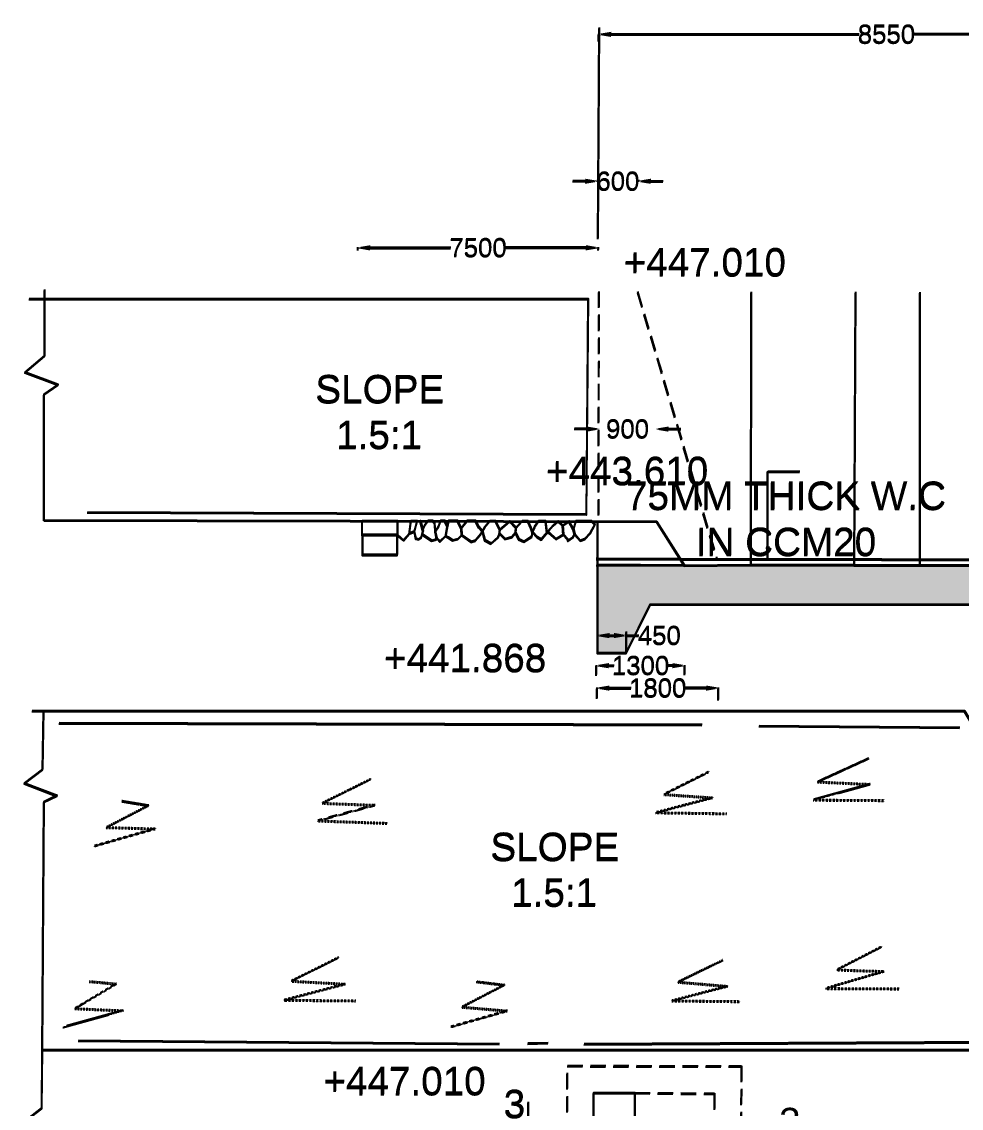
# Model space of a CAD drawing. Header units: inches. Extents: x 112 to 101600, y 95 to 62139.
# Drawn here: x 251 to 15531, y 41389 to 59061 of the extents above; entities that cross this region are included whole.
import ezdxf

# ---------------------------------------------------------------- set-up
doc = ezdxf.new("R2010")
doc.units = ezdxf.units.IN
doc.header["$MEASUREMENT"] = 0
doc.linetypes.add('HIDDEN2', pattern=[0.1875, 0.125, -0.0625])
for name, color, linetype in [('DIM', 7, 'Continuous'), ('DRAWING', 7, 'Continuous'), ('HATCH', 7, 'Continuous')]:
    doc.layers.add(name, color=color, linetype=linetype)
doc.styles.get("Standard").update_dxf_attribs({"font": 'arial.ttf'})
doc.linetypes.add('FENCELINE2', pattern='A,0.25,-0.1,[132,ltypeshp.shx,S=0.1,R=0,X=-0.1,Y=0],-0.1,1', length=1.45)
doc.dimstyles.new('HOZ', dxfattribs={"dimtxt": 300, "dimasz": 200, "dimexe": 0.18, "dimexo": 0.0625, "dimgap": 0.09, "dimtad": 0, "dimtih": 1, "dimtoh": 1, "dimdec": 0, "dimzin": 0, "dimdsep": 46, "dimtxsty": 'Standard', "dimcen": 0, "dimadec": 0, "dimazin": 0, "dimtfac": 1, "dimtdec": 0, "dimtofl": 0, "dimtmove": 0, "dimatfit": 3, "dimfxl": 1, "dimtolj": 1, "dimtzin": 0, "dimarcsym": 0})
doc.dimstyles.get("Standard").update_dxf_attribs({"dimtxt": 0.18, "dimasz": 0.18, "dimexe": 0.18, "dimexo": 0.0625, "dimgap": 0.09, "dimtad": 0, "dimtih": 1, "dimtoh": 1, "dimdec": 4, "dimzin": 0, "dimdsep": 46, "dimtxsty": 'Standard', "dimblk": 'OBLIQUE', "dimcen": 0.09, "dimadec": 0, "dimazin": 0, "dimtfac": 1, "dimtdec": 4, "dimtofl": 0, "dimtmove": 0, "dimatfit": 3, "dimfxl": 1, "dimtolj": 1, "dimtzin": 0, "dimarcsym": 0})

# ---------------------------------------------------------------- blocks, each defined once
blk = doc.blocks.new('*D3')
at = {"layer": 'Defpoints', "color": 0, "transparency": 16777216}
for p in [(9610, 56471), (10279, 56471), (10279, 56457)]:
    blk.add_point(p, dxfattribs=at)
at = {"layer": 'DIM', "color": 0, "lineweight": -2, "transparency": 16777216}
for p, q in [((9410, 56457), (9210, 56457)), ((9610, 56470), (9610, 56457)), ((10279, 56470), (10279, 56457)), ((10479, 56457), (10679, 56457))]:
    blk.add_line(p, q, dxfattribs=at)
at = {"layer": 'DIM', "color": 0, "transparency": 16777216}
for points in [[(9410, 56490), (9410, 56424), (9610, 56457)], [(10479, 56490), (10479, 56424), (10279, 56457)]]:
    blk.add_solid(points, dxfattribs=at)
at = {"layer": 'DIM', "color": 0, "transparency": 16777216, "insert": (9945, 56457), "char_height": 300, "attachment_point": 5}
blk.add_mtext('\\A1;600', dxfattribs=at)
blk = doc.blocks.new('*D4')
at = {"layer": 'Defpoints', "color": 0, "transparency": 16777216}
for p in [(5715, 55340), (9625, 55375), (9625, 55340)]:
    blk.add_point(p, dxfattribs=at)
at = {"layer": 'DIM', "color": 0, "lineweight": -2, "transparency": 16777216}
for p, q in [((5715, 55340), (5715, 55375)), ((5915, 55375), (7224, 55375)), ((9425, 55375), (8116, 55375)), ((9625, 55340), (9625, 55375))]:
    blk.add_line(p, q, dxfattribs=at)
at = {"layer": 'DIM', "color": 0, "transparency": 16777216}
for points in [[(5915, 55408), (5915, 55341), (5715, 55375)], [(9425, 55408), (9425, 55341), (9625, 55375)]]:
    blk.add_solid(points, dxfattribs=at)
at = {"layer": 'DIM', "color": 0, "transparency": 16777216, "insert": (7670, 55375), "char_height": 300, "attachment_point": 5}
blk.add_mtext('\\A1;7500', dxfattribs=at)
blk = doc.blocks.new('*D17')
at = {"layer": 'Defpoints', "color": 0, "transparency": 16777216}
for p in [(9634, 58738), (18991, 58847), (18991, 58709)]:
    blk.add_point(p, dxfattribs=at)
at = {"layer": 'DIM', "color": 0, "lineweight": -2, "transparency": 16777216}
for p, q in [((9634, 58738), (9634, 58847)), ((9834, 58847), (13865, 58847)), ((18791, 58847), (14761, 58847)), ((18991, 58709), (18991, 58847))]:
    blk.add_line(p, q, dxfattribs=at)
at = {"layer": 'DIM', "color": 0, "transparency": 16777216}
for points in [[(9834, 58880), (9834, 58813), (9634, 58847)], [(18791, 58880), (18791, 58813), (18991, 58847)]]:
    blk.add_solid(points, dxfattribs=at)
at = {"layer": 'DIM', "color": 0, "transparency": 16777216, "insert": (14313, 58847), "char_height": 300, "attachment_point": 5}
blk.add_mtext('\\A1;8550', dxfattribs=at)
blk = doc.blocks.new('*D20')
at = {"layer": 'Defpoints', "color": 0, "transparency": 16777216}
for p in [(9595, 48423), (11031, 48579), (11031, 48433)]:
    blk.add_point(p, dxfattribs=at)
at = {"layer": 'DIM', "color": 0, "lineweight": -2, "transparency": 16777216}
for p, q in [((9595, 48423), (9595, 48579)), ((9795, 48579), (9880, 48579)), ((10831, 48579), (10747, 48579)), ((11031, 48433), (11031, 48579))]:
    blk.add_line(p, q, dxfattribs=at)
at = {"layer": 'DIM', "color": 0, "transparency": 16777216}
for points in [[(9795, 48612), (9795, 48545), (9595, 48579)], [(10831, 48612), (10831, 48545), (11031, 48579)]]:
    blk.add_solid(points, dxfattribs=at)
at = {"layer": 'DIM', "color": 0, "transparency": 16777216, "insert": (10313, 48579), "char_height": 300, "attachment_point": 5}
blk.add_mtext('\\A1;1300', dxfattribs=at)
blk = doc.blocks.new('*D21')
at = {"layer": 'Defpoints', "color": 0, "transparency": 16777216}
for p in [(11580, 48213), (9605, 48049), (11580, 48021)]:
    blk.add_point(p, dxfattribs=at)
at = {"layer": 'DIM', "color": 0, "lineweight": -2, "transparency": 16777216}
for p, q in [((9605, 48049), (9605, 48213)), ((9805, 48213), (10159, 48213)), ((11380, 48213), (11026, 48213)), ((11580, 48021), (11580, 48213))]:
    blk.add_line(p, q, dxfattribs=at)
at = {"layer": 'DIM', "color": 0, "transparency": 16777216}
for points in [[(9805, 48247), (9805, 48180), (9605, 48213)], [(11380, 48247), (11380, 48180), (11580, 48213)]]:
    blk.add_solid(points, dxfattribs=at)
at = {"layer": 'DIM', "color": 0, "transparency": 16777216, "insert": (10592, 48213), "char_height": 300, "attachment_point": 5}
blk.add_mtext('\\A1;1800', dxfattribs=at)
blk = doc.blocks.new('*D59')
at = {"layer": 'Defpoints', "color": 0, "transparency": 16777216}
for p in [(9608, 49068), (10081, 49068), (10081, 49068)]:
    blk.add_point(p, dxfattribs=at)
at = {"layer": 'DIM', "color": 0, "lineweight": -2, "transparency": 16777216}
for p, q in [((9608, 49068), (9608, 49068)), ((9808, 49068), (9881, 49068)), ((10081, 49068), (10081, 49068)), ((10081, 49068), (10281, 49068))]:
    blk.add_line(p, q, dxfattribs=at)
at = {"layer": 'DIM', "color": 0, "transparency": 16777216}
for points in [[(9808, 49101), (9808, 49035), (9608, 49068)], [(9881, 49101), (9881, 49035), (10081, 49068)]]:
    blk.add_solid(points, dxfattribs=at)
at = {"layer": 'DIM', "color": 0, "transparency": 16777216, "insert": (10618, 49068), "char_height": 300, "attachment_point": 5}
blk.add_mtext('\\A1;450', dxfattribs=at)
blk = doc.blocks.new('*D27')
at = {"layer": 'Defpoints', "color": 0, "transparency": 16777216}
for p in [(9636, 52427), (10568, 52430), (10568, 52427)]:
    blk.add_point(p, dxfattribs=at)
at = {"layer": 'DIM', "color": 0, "lineweight": -2, "transparency": 16777216}
for p, q in [((9436, 52427), (9236, 52427)), ((9636, 52427), (9636, 52427)), ((10568, 52430), (10568, 52426)), ((10768, 52427), (10968, 52427))]:
    blk.add_line(p, q, dxfattribs=at)
at = {"layer": 'DIM', "color": 0, "transparency": 16777216}
for points in [[(9436, 52460), (9436, 52393), (9636, 52427)], [(10768, 52460), (10768, 52393), (10568, 52427)]]:
    blk.add_solid(points, dxfattribs=at)
at = {"layer": 'DIM', "color": 0, "transparency": 16777216, "insert": (10102, 52427), "char_height": 300, "attachment_point": 5}
blk.add_mtext('\\A1;900', dxfattribs=at)
blk = doc.blocks.new('_Oblique')
at = {"color": 0, "linetype": 'ByBlock', "lineweight": -2}
blk.add_line((-0.5, -0.5), (0.5, 0.5), dxfattribs=at)
blk = doc.blocks.new('*D66')
at = {"layer": 'Defpoints', "color": 0, "transparency": 16777216}
for p in [(9615, 56488), (10284, 56488), (10284, 56474)]:
    blk.add_point(p, dxfattribs=at)
at = {"layer": 'DIM', "color": 0, "lineweight": -2, "transparency": 16777216}
for p, q in [((9415, 56474), (9215, 56474)), ((9615, 56488), (9615, 56474)), ((10284, 56488), (10284, 56474)), ((10484, 56474), (10684, 56474))]:
    blk.add_line(p, q, dxfattribs=at)
at = {"layer": 'DIM', "color": 0, "transparency": 16777216}
for points in [[(9415, 56508), (9415, 56441), (9615, 56474)], [(10484, 56508), (10484, 56441), (10284, 56474)]]:
    blk.add_solid(points, dxfattribs=at)
at = {"layer": 'DIM', "color": 0, "transparency": 16777216, "insert": (9949, 56474), "char_height": 300, "attachment_point": 5}
blk.add_mtext('\\A1;600', dxfattribs=at)
blk = doc.blocks.new('*D67')
at = {"layer": 'Defpoints', "color": 0, "transparency": 16777216}
for p in [(5719, 55357), (9630, 55392), (9630, 55357)]:
    blk.add_point(p, dxfattribs=at)
at = {"layer": 'DIM', "color": 0, "lineweight": -2, "transparency": 16777216}
for p, q in [((5719, 55357), (5719, 55392)), ((5919, 55392), (7228, 55392)), ((9430, 55392), (8121, 55392)), ((9630, 55357), (9630, 55392))]:
    blk.add_line(p, q, dxfattribs=at)
at = {"layer": 'DIM', "color": 0, "transparency": 16777216}
for points in [[(5919, 55426), (5919, 55359), (5719, 55392)], [(9430, 55426), (9430, 55359), (9630, 55392)]]:
    blk.add_solid(points, dxfattribs=at)
at = {"layer": 'DIM', "color": 0, "transparency": 16777216, "insert": (7675, 55392), "char_height": 300, "attachment_point": 5}
blk.add_mtext('\\A1;7500', dxfattribs=at)
blk = doc.blocks.new('*D80')
at = {"layer": 'Defpoints', "color": 0, "transparency": 16777216}
for p in [(18996, 58864), (9639, 58755), (18996, 58726)]:
    blk.add_point(p, dxfattribs=at)
at = {"layer": 'DIM', "color": 0, "lineweight": -2, "transparency": 16777216}
for p, q in [((9639, 58756), (9639, 58864)), ((9839, 58864), (13870, 58864)), ((18796, 58864), (14765, 58864)), ((18996, 58727), (18996, 58864))]:
    blk.add_line(p, q, dxfattribs=at)
at = {"layer": 'DIM', "color": 0, "transparency": 16777216}
for points in [[(9839, 58897), (9839, 58831), (9639, 58864)], [(18796, 58897), (18796, 58831), (18996, 58864)]]:
    blk.add_solid(points, dxfattribs=at)
at = {"layer": 'DIM', "color": 0, "transparency": 16777216, "insert": (14317, 58864), "char_height": 300, "attachment_point": 5}
blk.add_mtext('\\A1;8550', dxfattribs=at)
blk = doc.blocks.new('*D83')
at = {"layer": 'Defpoints', "color": 0, "transparency": 16777216}
for p in [(9600, 48441), (11036, 48596), (11036, 48450)]:
    blk.add_point(p, dxfattribs=at)
at = {"layer": 'DIM', "color": 0, "lineweight": -2, "transparency": 16777216}
for p, q in [((9600, 48441), (9600, 48596)), ((9800, 48596), (9884, 48596)), ((10836, 48596), (10751, 48596)), ((11036, 48450), (11036, 48596))]:
    blk.add_line(p, q, dxfattribs=at)
at = {"layer": 'DIM', "color": 0, "transparency": 16777216}
for points in [[(9800, 48629), (9800, 48563), (9600, 48596)], [(10836, 48629), (10836, 48563), (11036, 48596)]]:
    blk.add_solid(points, dxfattribs=at)
at = {"layer": 'DIM', "color": 0, "transparency": 16777216, "insert": (10318, 48596), "char_height": 300, "attachment_point": 5}
blk.add_mtext('\\A1;1300', dxfattribs=at)
blk = doc.blocks.new('*D84')
at = {"layer": 'Defpoints', "color": 0, "transparency": 16777216}
for p in [(11584, 48231), (9609, 48066), (11584, 48039)]:
    blk.add_point(p, dxfattribs=at)
at = {"layer": 'DIM', "color": 0, "lineweight": -2, "transparency": 16777216}
for p, q in [((9609, 48066), (9609, 48231)), ((9809, 48231), (10163, 48231)), ((11384, 48231), (11030, 48231)), ((11584, 48039), (11584, 48231))]:
    blk.add_line(p, q, dxfattribs=at)
at = {"layer": 'DIM', "color": 0, "transparency": 16777216}
for points in [[(9809, 48264), (9809, 48197), (9609, 48231)], [(11384, 48264), (11384, 48197), (11584, 48231)]]:
    blk.add_solid(points, dxfattribs=at)
at = {"layer": 'DIM', "color": 0, "transparency": 16777216, "insert": (10597, 48231), "char_height": 300, "attachment_point": 5}
blk.add_mtext('\\A1;1800', dxfattribs=at)
blk = doc.blocks.new('*D122')
at = {"layer": 'Defpoints', "color": 0, "transparency": 16777216}
for p in [(9613, 49085), (10086, 49085), (10086, 49085)]:
    blk.add_point(p, dxfattribs=at)
at = {"layer": 'DIM', "color": 0, "lineweight": -2, "transparency": 16777216}
for p, q in [((9613, 49086), (9613, 49086)), ((9813, 49085), (9886, 49085)), ((10086, 49086), (10086, 49086)), ((10086, 49085), (10286, 49085))]:
    blk.add_line(p, q, dxfattribs=at)
at = {"layer": 'DIM', "color": 0, "transparency": 16777216}
for points in [[(9813, 49119), (9813, 49052), (9613, 49085)], [(9886, 49119), (9886, 49052), (10086, 49085)]]:
    blk.add_solid(points, dxfattribs=at)
at = {"layer": 'DIM', "color": 0, "transparency": 16777216, "insert": (10623, 49085), "char_height": 300, "attachment_point": 5}
blk.add_mtext('\\A1;450', dxfattribs=at)
blk = doc.blocks.new('*D90')
at = {"layer": 'Defpoints', "color": 0, "transparency": 16777216}
for p in [(9640, 52444), (10572, 52447), (10572, 52444)]:
    blk.add_point(p, dxfattribs=at)
at = {"layer": 'DIM', "color": 0, "lineweight": -2, "transparency": 16777216}
for p, q in [((9440, 52444), (9240, 52444)), ((9640, 52444), (9640, 52444)), ((10572, 52447), (10572, 52444)), ((10772, 52444), (10972, 52444))]:
    blk.add_line(p, q, dxfattribs=at)
at = {"layer": 'DIM', "color": 0, "transparency": 16777216}
for points in [[(9440, 52477), (9440, 52411), (9640, 52444)], [(10772, 52477), (10772, 52411), (10572, 52444)]]:
    blk.add_solid(points, dxfattribs=at)
at = {"layer": 'DIM', "color": 0, "transparency": 16777216, "insert": (10106, 52444), "char_height": 300, "attachment_point": 5}
blk.add_mtext('\\A1;900', dxfattribs=at)

msp = doc.modelspace()

# ---------------------------------------------------------------- hatches: boundary and pattern name
at = {"layer": 'HATCH'}
h = msp.add_hatch(dxfattribs=at)
h.set_pattern_fill('AR-CONC', color=256, scale=100, style=0)
h.set_pattern_definition([(50, (88573.33, 13448.9), (717.26, -62.752), [75, -825]), (355, (88573.3, 13448.9), (-138.7513, 752.192), [60, -660]), (100.4514, (88633.1, 13443.7), (578.5094, 689.4395), [63.74, -701.142]), (46.1842, (88573.3, 13648.9), (1067.241, -165.519), [112.5, -1237.5]), (96.6356, (88662.3, 13635.1), (934.663, 974.118), [95.61, -1051.713]), (351.1842, (88573.3, 13648.9), (934.662, 974.119), [90, -990]), (21, (88673.33, 13598.9), (596.907, -402.619), [75, -825]), (326, (88673.3, 13598.9), (243.3153, 725.15), [60, -660]), (71.4514, (88723.1, 13565.4), (840.2226, 322.5305), [63.74, -701.142]), (37.5, (88573.33, 13448.92), (12.15986, 332.89385), [0, -652, 0, -670, 0, -662.5]), (7.5, (88573.33, 13448.92), (263.0695, 394.4117), [0, -382, 0, -637, 0, -252.5]), (327.5, (88350.33, 13448.92), (533.8224, -22.5549), [0, -250, 0, -780, 0, -1035]), (317.5, (88250.33, 13448.9), (583.1862, 100.105), [0, -325, 0, -518, 0, -735])])
h.paths.add_polyline_path([(43711.66158, 50168.58166), (36123.87615, 50185.38251), (18932.77294, 50212.18634), (18930.89355, 49722.67766), (43709.6851, 49698.20494)])
h.paths.add_polyline_path([(18932.77294, 50212.18634), (13786.22354, 50212.76069), (12100.79427, 50215.79951), (11026.44122, 50205.80114), (9608.19866, 50213.65898), (9608.19866, 48785.11001), (10041.6639, 48785.11001), (10081.40903, 48785.11001), (10474.51706, 49577.3119), (18930.30318, 49568.90918)])
h = msp.add_hatch(dxfattribs=at)
h.set_pattern_fill('AR-CONC', color=256, scale=100, style=0)
h.set_pattern_definition([(50, (88577.83, 13466.3), (717.26, -62.752), [75, -825]), (355, (88577.8, 13466.3), (-138.7513, 752.192), [60, -660]), (100.4514, (88637.6, 13461.1), (578.5094, 689.4395), [63.74, -701.142]), (46.1842, (88577.8, 13666.3), (1067.241, -165.519), [112.5, -1237.5]), (96.6356, (88666.8, 13652.5), (934.663, 974.118), [95.61, -1051.713]), (351.1842, (88577.8, 13666.3), (934.662, 974.119), [90, -990]), (21, (88677.83, 13616.3), (596.907, -402.619), [75, -825]), (326, (88677.8, 13616.3), (243.3153, 725.15), [60, -660]), (71.4514, (88727.6, 13582.8), (840.2226, 322.5305), [63.74, -701.142]), (37.5, (88577.83, 13466.32), (12.15986, 332.89385), [0, -652, 0, -670, 0, -662.5]), (7.5, (88577.83, 13466.32), (263.0695, 394.4117), [0, -382, 0, -637, 0, -252.5]), (327.5, (88354.83, 13466.32), (533.8224, -22.5549), [0, -250, 0, -780, 0, -1035]), (317.5, (88254.83, 13466.3), (583.1862, 100.105), [0, -325, 0, -518, 0, -735])])
h.paths.add_polyline_path([(43716.16302, 50185.98087), (36128.37759, 50202.78172), (18937.27438, 50229.58554), (18935.39499, 49740.07687), (43714.18654, 49715.60414)])
h.paths.add_polyline_path([(18937.27438, 50229.58554), (13790.72497, 50230.1599), (12105.29571, 50233.19871), (11030.94266, 50223.20035), (9612.70009, 50231.05818), (9612.70009, 48802.50921), (10046.16533, 48802.50921), (10085.91047, 48802.50921), (10479.0185, 49594.7111), (18934.80462, 49586.30839)])

# ---------------------------------------------------------------- linework, layer by layer
at = {"layer": 'DIM'}
for points in [[(6355.83541, 50701.51888), (6457.60275, 50617.70427), (6554.21481, 50726.4907), (6580.56502, 50930.38766), (6677.19002, 50930.20478), (6631.50532, 50759.82876), (6554.21481, 50726.4907), (6631.50532, 50759.82876), (6654.34014, 50644.02362), (6710.55103, 50635.25073), (6745.68373, 50663.32426), (6775.5451, 50770.35651), (6731.6474, 50930.10171), (6775.5451, 50770.35651), (6760.61442, 50716.84038), (6917.82967, 50612.4404), (6972.28392, 50629.98686), (7005.65999, 50642.26878), (7049.57443, 50598.40363), (7142.67323, 50686.13458), (7179.56256, 50665.0791), (7256.85307, 50615.94943), (7342.92532, 50638.75975), (7404.40612, 50700.17135), (7457.10373, 50661.57008), (7555.47386, 50593.13976), (7625.73783, 50614.19524), (7710.05345, 50712.45393), (7738.15961, 50763.33779), (7779.76865, 50619.77606), (7879.89398, 50563.62834), (7997.58566, 50667.1509), (8023.93519, 50725.0528), (8108.25081, 50640.83154), (8217.16075, 50668.90508), (8276.88491, 50739.09023), (8331.33916, 50635.56767), (8415.65478, 50595.21089), (8545.6429, 50679.43282), (8554.42608, 50753.127), (8629.95995, 50672.41477), (8696.71065, 50630.3038), (8793.32271, 50744.3541), (8819.67224, 50744.3541), (8935.60729, 50640.83154), (9004.11462, 50677.67797), (9055.0556, 50709.26119), (9122.14015, 50639.12122), (9130.01349, 50605.69411), (9210.7227, 50658.78399), (9240.25022, 50715.80615), (9330.80146, 50609.6264), (9409.54198, 50641.08736), (9494.18714, 50733.50277), (9570.95897, 50871.14347), (9515.83129, 50924.83223), (9257.97279, 50925.32027), (9220.56473, 50794.45788), (9240.25022, 50715.80615), (9220.56473, 50794.45788), (9147.70296, 50925.52897), (9045.36832, 50855.41299), (9055.0556, 50709.26119), (9045.36832, 50855.41299), (8968.58098, 50925.86799), (8889.85597, 50855.41299), (8793.32271, 50744.3541), (8771.74598, 50926.24053), (8653.63634, 50926.46407), (8588.67473, 50833.78408), (8554.42608, 50753.127), (8533.55708, 50818.0536), (8482.39139, 50926.78817), (8383.13004, 50926.97604), (8286.67535, 50820.21975), (8276.88491, 50739.09023), (8286.67535, 50820.21975), (8186.28016, 50927.34861), (8024.86366, 50790.7256), (8010.76043, 50696.10185), (8024.86366, 50790.7256), (7985.49411, 50871.34348), (7957.93309, 50927.78079), (7859.51224, 50927.96706), (7774.86411, 50828.08499), (7738.15961, 50763.33779), (7685.85458, 50826.31486), (7630.75151, 50928.40003), (7489.01908, 50928.66827), (7400.42145, 50812.55119), (7404.40612, 50700.17135), (7400.42145, 50812.55119), (7339.4059, 50928.95144), (7189.80389, 50929.23458), (7168.1387, 50830.24781), (7142.67323, 50686.13458), (7171.97556, 50847.77815), (7130.74162, 50929.34637), (7057.90372, 50929.48422), (7016.56374, 50826.31486), (6975.22407, 50759.46132), (6983.09884, 50667.04525), (7005.65999, 50642.26878), (6975.22407, 50759.46132), (6967.35073, 50881.37154), (6931.91561, 50929.72268), (6855.1515, 50929.86796), (6796.09028, 50851.87672), (6768.2779, 50796.80207)], [(6360.33684, 50718.91808), (6462.10418, 50635.10347), (6558.71625, 50743.8899), (6585.06646, 50947.78686), (6681.69146, 50947.60398), (6636.00676, 50777.22797), (6558.71625, 50743.8899), (6636.00676, 50777.22797), (6658.84158, 50661.42282), (6715.05247, 50652.64993), (6750.18517, 50680.72346), (6780.04653, 50787.75571), (6736.14884, 50947.50092), (6780.04653, 50787.75571), (6765.11585, 50734.23958), (6922.3311, 50629.8396), (6976.78536, 50647.38606), (7010.16142, 50659.66798), (7054.07587, 50615.80284), (7147.17466, 50703.53379), (7184.064, 50682.47831), (7261.3545, 50633.34863), (7347.42676, 50656.15895), (7408.90755, 50717.57055), (7461.60517, 50678.96928), (7559.9753, 50610.53897), (7630.23927, 50631.59445), (7714.55488, 50729.85314), (7742.66104, 50780.73699), (7784.27008, 50637.17527), (7884.39542, 50581.02754), (8002.0871, 50684.5501), (8028.43662, 50742.45201), (8112.75224, 50658.23075), (8221.66218, 50686.30428), (8281.38634, 50756.48944), (8335.84059, 50652.96688), (8420.15621, 50612.6101), (8550.14434, 50696.83202), (8558.92751, 50770.5262), (8634.46139, 50689.81397), (8701.21209, 50647.70301), (8797.82415, 50761.75331), (8824.17367, 50761.75331), (8940.10872, 50658.23075), (9008.61606, 50695.07717), (9059.55704, 50726.6604), (9126.64158, 50656.52042), (9134.51492, 50623.09332), (9215.22413, 50676.18319), (9244.75165, 50733.20535), (9335.30289, 50627.02561), (9414.04341, 50658.48657), (9498.68858, 50750.90197), (9575.46041, 50888.54268), (9520.33273, 50942.23144), (9262.47422, 50942.71947), (9225.06616, 50811.85708), (9244.75165, 50733.20535), (9225.06616, 50811.85708), (9152.2044, 50942.92817), (9049.86976, 50872.8122), (9059.55704, 50726.6604), (9049.86976, 50872.8122), (8973.08241, 50943.26719), (8894.35741, 50872.8122), (8797.82415, 50761.75331), (8776.24742, 50943.63973), (8658.13777, 50943.86327), (8593.17617, 50851.18328), (8558.92751, 50770.5262), (8538.05852, 50835.4528), (8486.89282, 50944.18738), (8387.63147, 50944.37524), (8291.17679, 50837.61895), (8281.38634, 50756.48944), (8291.17679, 50837.61895), (8190.78159, 50944.74781), (8029.36509, 50808.1248), (8015.26186, 50713.50105), (8029.36509, 50808.1248), (7989.99555, 50888.74268), (7962.43452, 50945.17999), (7864.01368, 50945.36627), (7779.36555, 50845.48419), (7742.66104, 50780.73699), (7690.35602, 50843.71406), (7635.25295, 50945.79923), (7493.52052, 50946.06748), (7404.92288, 50829.95039), (7408.90755, 50717.57055), (7404.92288, 50829.95039), (7343.90734, 50946.35064), (7194.30532, 50946.63379), (7172.64014, 50847.64702), (7147.17466, 50703.53379), (7176.47699, 50865.17735), (7135.24306, 50946.74557), (7062.40515, 50946.88343), (7021.06517, 50843.71406), (6979.7255, 50776.86052), (6987.60027, 50684.44445), (7010.16142, 50659.66798), (6979.7255, 50776.86052), (6971.85217, 50898.77074), (6936.41705, 50947.12188), (6859.65294, 50947.26717), (6800.59171, 50869.27593), (6772.77934, 50814.20128)]]:
    msp.add_lwpolyline(points, dxfattribs=at)
at = {"layer": 'DRAWING'}
for points in [[(9635.97883, 58952.08189), (9614.48942, 55524.83462)], [(9640.48026, 58969.48109), (9618.99085, 55542.23382)], [(609.49858, 50941.68878), (612.28562, 52986.58333), (836.49569, 53143.35382), (302.87582, 53344.91599), (621.45392, 53616.20653), (619.65823, 54688.04894)], [(614.00001, 50959.08798), (616.78705, 53003.98253), (840.99712, 53160.75302), (307.37726, 53362.31519), (625.95535, 53633.60573), (624.15966, 54705.44814)], [(12111.34213, 54651.00215), (12103.3455, 50215.79491)], [(12115.84357, 54668.40136), (12107.84693, 50233.19411)], [(13808.09528, 54648.21805), (13786.22354, 50212.76069)], [(13812.59671, 54665.61726), (13790.72497, 50230.1599)], [(14852.23195, 54646.50479), (14851.73713, 50212.64178)], [(14856.73338, 54663.904), (14856.23856, 50230.04099)], [(609.49858, 50941.68878), (10572.3207, 50922.83267), (11026.44122, 50205.80114), (12100.79427, 50215.79951), (13786.22354, 50212.76069), (18932.77294, 50212.18634), (36123.87615, 50185.38251), (43718.5802, 50168.56634), (51250.51293, 50146.95584), (56352.49957, 50128.47093), (76725.42068, 50074.63147), (90814.13733, 50041.64772)], [(614.00001, 50959.08798), (10576.82213, 50940.23188), (11030.94266, 50223.20035), (12105.29571, 50233.19871), (13790.72497, 50230.1599), (18937.27438, 50229.58554), (36128.37759, 50202.78172), (43723.08163, 50185.96555), (51255.01437, 50164.35504), (56357.001, 50145.87014), (76729.92211, 50092.03067), (90818.63876, 50059.04692)], [(9608.19866, 50924.65742), (9608.19866, 48785.11001), (10041.6639, 48785.11001)], [(9612.70009, 50942.05662), (9612.70009, 48802.50921), (10046.16533, 48802.50921)], [(9591.163, 50316.2637), (10959.68779, 50311.20117), (43711.85632, 50256.53222), (51247.04647, 50238.67831), (56353.83266, 50223.62155), (76724.53946, 50170.99247), (90814.13733, 50130.50828)], [(11026.44122, 50205.80114), (9594.7859, 50213.73329)], [(9595.66444, 50333.6629), (10964.18922, 50328.60038), (43716.35776, 50273.93142), (51251.5479, 50256.07752), (56358.33409, 50241.02076), (76729.04089, 50188.39168), (90818.63876, 50147.90748)], [(11030.94266, 50223.20035), (9599.28733, 50231.1325)], [(10081.40903, 48785.11001), (10474.51706, 49577.3119)], [(10085.91047, 48802.50921), (10479.0185, 49594.7111)], [(10474.51706, 49577.3119), (18930.30318, 49568.90918), (51250.98512, 49486.75484), (76724.67665, 49447.80301)], [(10479.0185, 49594.7111), (18934.80462, 49586.30839), (51255.48656, 49504.15405), (76729.17808, 49465.20221)], [(10046.16533, 48802.50921), (10085.91047, 48802.50921), (10085.91047, 49141.49725)], [(10041.6639, 48785.11001), (10081.40903, 48785.11001), (10081.40903, 49124.09805)], [(600.13974, 47840.91623), (583.72565, 46887.78255), (292.05613, 46666.90369), (820.27251, 46461.00221), (605.55049, 46353.76203), (576.25085, 42322.99496), (570.4209, 41377.00662), (291.04352, 41161.36676), (590.29455, 41002.68845), (770.36211, 40907.20736), (568.70962, 40816.08053), (575.72095, 37822.91011), (250.85124, 37576.91469), (753.8754, 37372.79076), (570.48114, 37241.94214), (545.78325, 35608.6148), (559.60992, 35152.85102)], [(604.64117, 47858.31543), (588.22709, 46905.18175), (296.55757, 46684.3029), (824.77395, 46478.40142), (610.05192, 46371.16124), (580.75228, 42340.39417), (574.92233, 41394.40582), (295.54496, 41178.76597), (594.79599, 41020.08766), (774.86354, 40924.60656), (573.21106, 40833.47973), (580.22238, 37840.30931), (255.35268, 37594.3139), (758.37683, 37390.18996), (574.98258, 37259.34134), (550.28469, 35626.01401), (564.11135, 35170.25023)], [(414.1156, 47840.91623), (15580.60459, 47840.91623), (18912.48415, 42322.99496), (576.25085, 42322.99496)], [(418.61704, 47858.31543), (15585.10602, 47858.31543), (18916.98558, 42340.39417), (580.75228, 42340.39417)], [(590.29455, 41002.68845), (9548.3245, 41002.68845), (9548.3245, 41626.4794), (10217.90237, 41626.4794), (10217.90237, 35715.36572), (18847.36278, 31344.41338), (18847.36278, 27661.21063), (18847.36278, 27388.65605)], [(594.79599, 41020.08766), (9552.82594, 41020.08766), (9552.82594, 41643.8786), (10222.4038, 41643.8786), (10222.4038, 35732.76493), (18851.86421, 31361.81258), (18851.86421, 27678.60984), (18851.86421, 27406.05526)]]:
    msp.add_lwpolyline(points, dxfattribs=at)
at = {"layer": 'DRAWING', "color": 3, "linetype": 'HIDDEN2', "ltscale": 2000}
for points in [[(9632.21873, 54655.06999), (9625.15831, 50924.62532)], [(9636.72016, 54672.4692), (9629.65974, 50942.02452)], [(10263.24163, 54654.03459), (11552.23123, 50310.21212)], [(10267.74307, 54671.43379), (11556.73266, 50327.61132)], [(9123.31308, 35320.05307), (9120.5609, 42065.57374), (11952.91276, 42061.93202)], [(9127.81452, 35337.45227), (9125.06234, 42082.97294), (11957.41419, 42079.33122)], [(11952.91276, 42061.93202), (11920.74968, 36890.64014), (15553.1614, 34975.60657), (18912.48415, 34725.66711), (19563.56246, 34659.50845), (21511.50071, 34637.45646), (21490.73446, 31419.06011), (21478.80381, 24043.27858)], [(11957.41419, 42079.33122), (11925.25111, 36908.03935), (15557.66283, 34993.00578), (18916.98558, 34743.06631), (19568.06389, 34676.90765), (21516.00214, 34654.85567), (21495.2359, 31436.45932), (21483.30525, 24060.67778)], [(10217.90237, 41626.4794), (11514.09528, 41615.00394), (11485.06592, 36619.80728), (15530.77226, 34474.61872), (21048.789, 34217.74288), (21047.47413, 31418.22007)], [(10222.4038, 41643.8786), (11518.59671, 41632.40315), (11489.56736, 36637.20649), (15535.27369, 34492.01792), (21053.29043, 34235.14209), (21051.97556, 31435.61927)]]:
    msp.add_lwpolyline(points, dxfattribs=at)
at = {"layer": 'DRAWING', "color": 3, "linetype": 'FENCELINE2', "ltscale": 600}
for points in [[(366.41941, 54542.04565), (9460.10024, 54543.4389), (9428.94205, 51036.27972), (1314.07652, 51066.93625)], [(370.92085, 54559.44485), (9464.60167, 54560.8381), (9433.44348, 51053.67892), (1318.57795, 51084.33545)], [(856.60222, 47643.78139), (11314.25587, 47616.35697)], [(861.10366, 47661.18059), (11318.7573, 47633.75617)], [(12237.39923, 47597.91489), (15505.32593, 47570.25169)], [(12241.90066, 47615.3141), (15509.82737, 47587.65089)], [(8018.41493, 42420.03383), (1169.96725, 42471.91419)], [(8022.91637, 42437.43304), (1174.46868, 42489.3134)], [(16036.61157, 42450.02968), (9394.41203, 42416.91134)], [(16041.11301, 42467.42888), (9398.91347, 42434.31055)]]:
    msp.add_lwpolyline(points, dxfattribs=at)
at = {"layer": 'DRAWING'}
for points in [[(5785.06102, 50931.89327), (6355.83541, 50931.89327), (6355.83541, 50701.51888), (5785.06102, 50701.51888)], [(5789.56246, 50949.29247), (6360.33684, 50949.29247), (6360.33684, 50718.91808), (5789.56246, 50718.91808)], [(6355.83541, 50701.51888), (5787.9408, 50701.51888), (5787.9408, 50381.79292), (6355.83541, 50381.79292)], [(6360.33684, 50718.91808), (5792.44224, 50718.91808), (5792.44224, 50399.19212), (6360.33684, 50399.19212)]]:
    msp.add_lwpolyline(points, close=True, dxfattribs=at)
at = {"layer": 'DRAWING', "color": 6, "linetype": 'HIDDEN2'}
for points in [[(14020.28134, 47065.47597), (13192.31852, 46686.74153), (14043.49565, 46648.09508), (13122.67646, 46393.02905), (14283.37279, 46385.29983)], [(14024.78277, 47082.87517), (13196.81996, 46704.14074), (14047.99709, 46665.49428), (13127.1779, 46410.42825), (14287.87422, 46402.69903)], [(11418.80627, 46846.29619), (10693.02471, 46483.81347), (11484.78637, 46428.89192), (10561.0645, 46187.23683), (11715.7165, 46170.76022)], [(11423.3077, 46863.6954), (10697.52614, 46501.21267), (11489.2878, 46446.29112), (10565.56594, 46204.63603), (11720.21794, 46188.15942)], [(5924.59425, 46730.4838), (5136.13122, 46340.67312), (5996.27299, 46308.85171), (5064.45292, 46054.28152), (6195.37957, 46014.5049)], [(5929.09569, 46747.883), (5140.63266, 46358.07232), (6000.77442, 46326.25091), (5068.95436, 46071.68073), (6199.881, 46031.9041)], [(1875.76522, 46376.29191), (2311.51909, 46302.80569), (1626.76251, 45946.6803), (2419.04271, 45924.06924), (1428.69257, 45641.43008)], [(1880.26665, 46393.69111), (2316.02052, 46320.20489), (1631.26394, 45964.07951), (2423.54414, 45941.46845), (1433.194, 45658.82928)], [(14234.17635, 44020.17892), (13510.01523, 43647.54569), (14278.01802, 43622.20475), (13330.21805, 43345.86045), (14520.98654, 43339.63045)], [(5400.04105, 43828.36971), (4631.46945, 43446.9001), (5514.6108, 43399.21631), (4516.90014, 43136.956), (5681.69187, 43127.41917)], [(5404.54248, 43845.76891), (4635.97088, 43464.29931), (5519.11223, 43416.61551), (4521.40157, 43154.35521), (5686.1933, 43144.81838)], [(14229.67492, 44002.77972), (13505.51379, 43630.14648), (14273.51658, 43604.80555), (13325.71661, 43328.46124), (14516.48511, 43322.23124)], [(11648.43212, 43784.61301), (10923.99144, 43431.89056), (11728.52124, 43362.8006), (10822.06019, 43126.44028), (11928.74338, 43115.53138)], [(11652.93355, 43802.01221), (10928.49287, 43449.28976), (11733.02267, 43380.1998), (10826.56163, 43143.83948), (11933.24481, 43132.93059)], [(1349.59378, 43442.28077), (1785.21934, 43400.83922), (1114.49417, 43000.23803), (1895.85419, 42965.70338), (920.88296, 42696.33356)], [(1354.09522, 43459.67997), (1789.72077, 43418.23842), (1118.99561, 43017.63724), (1900.35563, 42983.10258), (925.3844, 42713.73277)], [(7644.16789, 43438.50513), (8098.43835, 43383.16849), (7407.79971, 43025.32556), (8146.45082, 42962.61085), (7226.83008, 42700.68451)], [(7648.66932, 43455.90434), (8102.93979, 43400.56769), (7412.30114, 43042.72477), (8150.95225, 42980.01005), (7231.33152, 42718.08372)]]:
    msp.add_lwpolyline(points, dxfattribs=at)
at = {"layer": 'DRAWING', "color": 3, "linetype": 'FENCELINE2', "ltscale": 800}
for points in [[(8805.87351, 42437.88068), (8477.20894, 42427.80123)], [(8810.37495, 42455.27988), (8481.71038, 42445.20044)]]:
    msp.add_lwpolyline(points, dxfattribs=at)

# ---------------------------------------------------------------- texts
at = {"layer": 'DIM', "char_height": 450, "attachment_point": 5}
for s, insert in [('\\A1;+447.010', (11358.71196, 55135.14277)), ('\\A1;+447.010', (11363.2134, 55152.54198)), ('\\A1;SLOPE', (6072.34661, 53071.79935)), ('\\A1;SLOPE', (6076.84804, 53089.19856)), ('\\A1;1.5:1', (6061.08036, 52329.06142)), ('\\A1;1.5:1', (6065.58179, 52346.46063)), ('\\A1;+443.610', (10094.78296, 51741.2947)), ('\\A1;+443.610', (10099.28439, 51758.69391)), ('\\A1;75MM THICK W.C\\PIN CCM20', (12678.58686, 50962.75613)), ('\\A1;75MM THICK W.C\\PIN CCM20', (12683.0883, 50980.15534)), ('\\A1;+441.868', (7459.97367, 48699.35848)), ('\\A1;+441.868', (7464.4751, 48716.75768)), ('\\A1;SLOPE', (8919.36476, 45627.23991)), ('\\A1;SLOPE', (8923.86619, 45644.63911)), ('\\A1;1.5:1', (8908.09851, 44884.50198)), ('\\A1;1.5:1', (8912.59995, 44901.90118)), ('\\A1;+447.010', (6479.3557, 41835.27809)), ('\\A1;+447.010', (6474.85426, 41817.87889)), ('\\A1;3', (8262.7447, 41445.97799)), ('\\A1;3', (8267.24613, 41463.37719)), ('\\A1;3', (12744.35341, 41167.51674))]:
    msp.add_mtext(s, dxfattribs=dict(at, insert=insert))

# ---------------------------------------------------------------- dimensions: what is measured, and where the dimension line sits
at = {"layer": 'DIM'}
for base, p1, p2, text, picture, middle in [((18991.35142, 58846.53272), (9634.20356, 58738.06988), (18991.35142, 58709.0887), '8550', '*D17', (14312.77749, 58846.53272)), ((18995.85285, 58863.93192), (9638.705, 58755.46909), (18995.85285, 58726.4879), '8550', '*D80', (14317.27893, 58863.93192)), ((10279.22247, 56456.96888), (9610.08494, 56470.51727), (10279.22247, 56470.51727), '600', '*D3', (9944.65371, 56456.96888)), ((10283.72391, 56474.36809), (9614.58637, 56487.91647), (10283.72391, 56487.91647), '600', '*D66', (9949.15514, 56474.36809)), ((10081.40903, 49068.07059), (9608.19866, 49068.07059), (10081.40903, 49068.07059), '450', '*D59', (10618.43628, 49068.07059)), ((10085.91047, 49085.46979), (9612.70009, 49085.46979), (10085.91047, 49085.46979), '450', '*D122', (10622.93771, 49085.46979)), ((11031.07947, 48578.71937), (9595.35986, 48423.38802), (11031.07947, 48432.52571), '1300', '*D20', (10313.21967, 48578.71937)), ((11035.5809, 48596.11858), (9599.8613, 48440.78723), (11035.5809, 48449.92491), '1300', '*D83', (10317.7211, 48596.11858)), ((11584.26285, 48230.63309), (9609.00698, 48066.16472), (11584.26285, 48038.75366), '1800', '*D84', (10596.63491, 48230.63309)), ((11579.76142, 48213.23389), (9604.50554, 48048.76552), (11579.76142, 48021.35446), '1800', '*D21', (10592.13348, 48213.23389))]:
    dim = msp.add_linear_dim(base=base, p1=p1, p2=p2, text=text, dimstyle='HOZ', dxfattribs=at)
    dim.commit()
    dim.dimension.update_dxf_attribs({"geometry": picture, "text_midpoint": middle})
for base, p1, p2, text, picture, middle in [((9625.21836, 55374.77246), (5714.81836, 55339.85297), (9625.21836, 55339.85297), '7500', '*D4', (7670.01836, 55374.77246)), ((9629.7198, 55392.17166), (5719.3198, 55357.25217), (9629.7198, 55357.25217), '7500', '*D67', (7674.5198, 55392.17166)), ((10567.91814, 52426.67359), (9635.80832, 52426.67359), (10567.91814, 52429.64839), '900', '*D27', (10101.86323, 52426.67359)), ((10572.41957, 52444.07279), (9640.30976, 52444.07279), (10572.41957, 52447.04759), '900', '*D90', (10106.36466, 52444.07279))]:
    dim = msp.add_linear_dim(base=base, p1=p1, p2=p2, text=text, dimstyle='HOZ', dxfattribs=at)
    dim.commit()
    dim.dimension.update_dxf_attribs({"geometry": picture, "text_midpoint": middle, "dimtype": 160})

# ---------------------------------------------------------------- leaders
for points in [[(12381.57075, 50311.15726), (12381.57075, 51732.965), (12901.46738, 51732.965)], [(12386.07218, 50328.55646), (12386.07218, 51750.36421), (12905.96881, 51750.36421)]]:
    msp.add_leader(points, dimstyle='HOZ', override={"dimgap": 0.09, "dimtad": 0}, dxfattribs=at)
at = {"layer": 'DRAWING'}
for points in [[(8483.16518, 41476.79827), (8483.16518, 40706.20701), (9121.11542, 40706.4673)], [(8487.66662, 41494.19747), (8487.66662, 40723.60622), (9125.61685, 40723.8665)]]:
    msp.add_leader(points, dimstyle='Standard', override={"dimgap": 0.09, "dimtad": 0}, dxfattribs=at)

doc.saveas('drawing.dxf')
